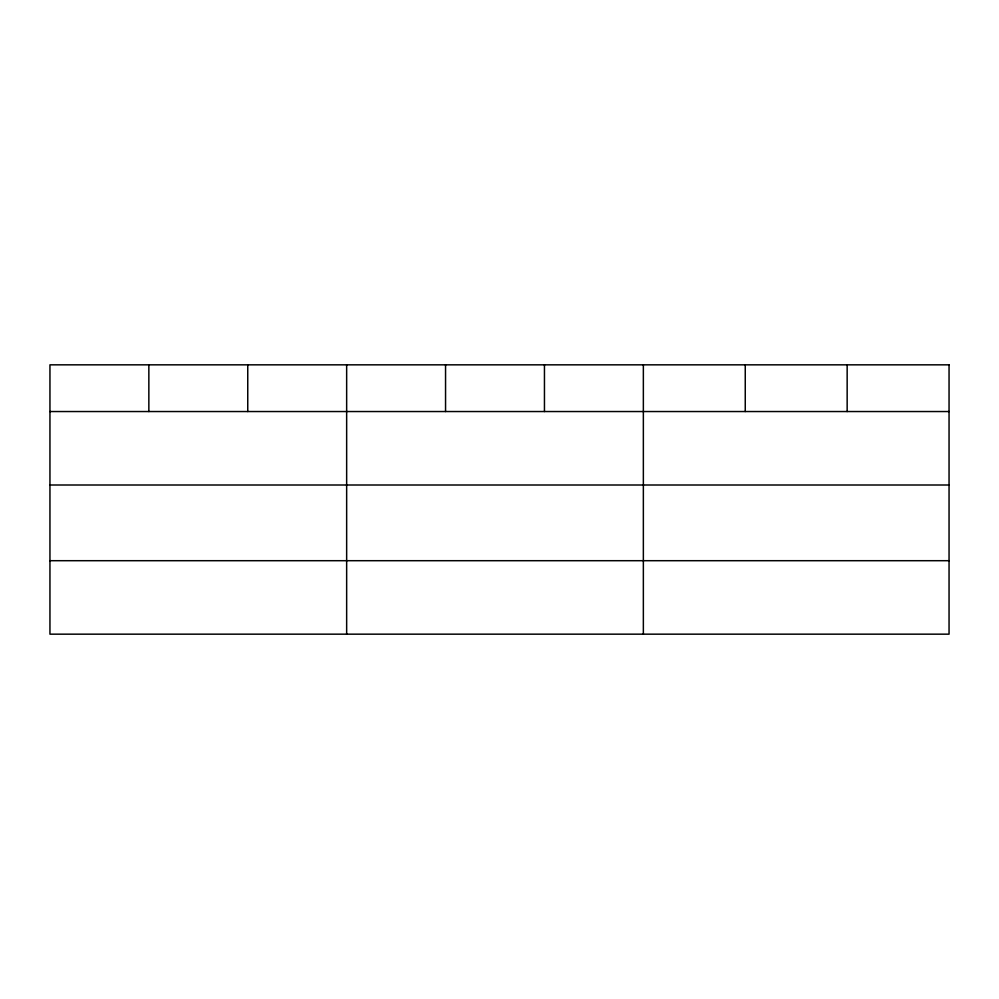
<?xml version="1.0" encoding="UTF-8"?>
<svg xmlns="http://www.w3.org/2000/svg" width="999" height="999" viewBox="0 0 999 999"><rect width="100%" height="100%" fill="white"/><g stroke="black" fill="none" stroke-linecap="round" stroke-linejoin="round"><path stroke-width="1.5" d="M49.95 411.538L949.05 411.538M49.95 485.002L949.05 485.002M49.95 560.701L949.05 560.701M847.152 364.835L847.152 411.538M745.254 364.835L745.254 411.538M643.356 364.835L643.356 634.165M544.455 364.835L544.455 411.538M445.554 364.835L445.554 411.538M346.653 364.835L346.653 634.165M247.752 364.835L247.752 411.538M148.851 364.835L148.851 411.538M949.05 364.835L49.95 364.835L49.95 634.165L949.05 634.165L949.05 364.835"/></g></svg>
